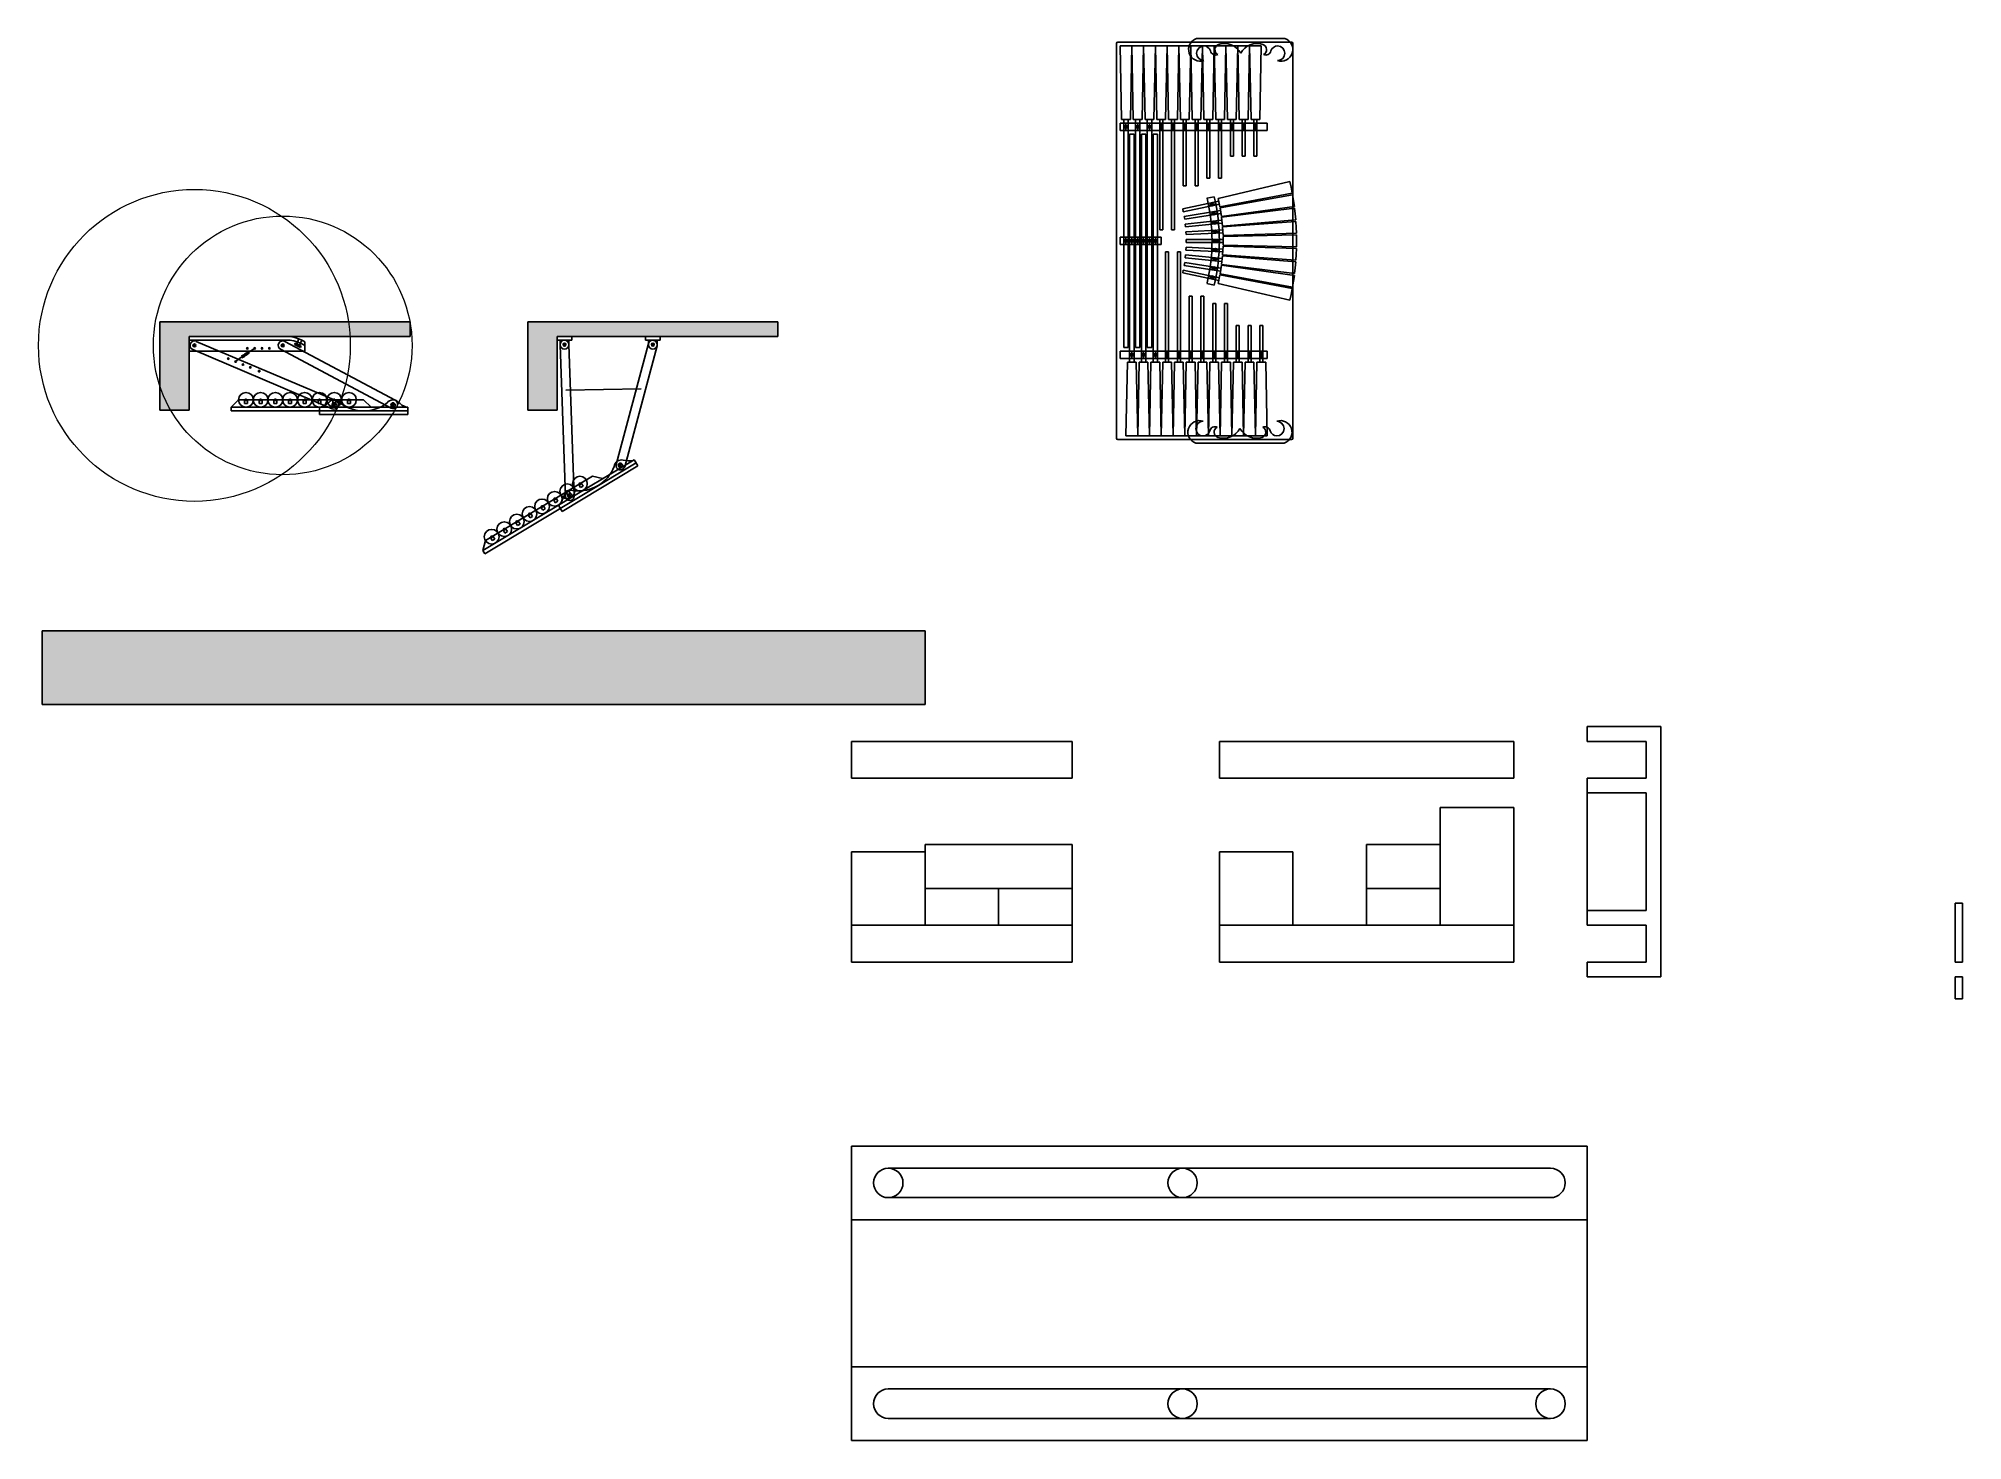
# Model space of a CAD drawing. Header units: millimetres. Extents: x -105 to 2510, y -1300 to 605.
import ezdxf

# ---------------------------------------------------------------- set-up
doc = ezdxf.new("R2010")
doc.units = ezdxf.units.MM
doc.layers.get('0').update_dxf_attribs({"linetype": 'CONTINUOUS', "lineweight": 0})
for name, color, linetype, lineweight in [('4LinkHinge', 7, 'CONTINUOUS', 25), ('Carriage', 7, 'CONTINUOUS', 25), ('Desk', 6, 'CONTINUOUS', 25), ('Dividers', 4, 'CONTINUOUS', 25), ('HingeFixings', 7, 'CONTINUOUS', 25), ('NeoMagnets', 3, 'CONTINUOUS', 25), ('noname', 2, 'CONTINUOUS', 25), ('Screwdrivers', 2, 'CONTINUOUS', 25), ('Spring', 7, 'CONTINUOUS', 25), ('Tray', 5, 'CONTINUOUS', 25)]:
    doc.layers.add(name, color=color, linetype=linetype, lineweight=lineweight)

msp = doc.modelspace()

# ---------------------------------------------------------------- hatches: boundary and pattern name
at = {"layer": 'Desk'}
h = msp.add_hatch(dxfattribs=at)
h.set_pattern_fill('ANSI31', color=256, style=0)
h.set_pattern_definition([(45, (0, 0), (-0.088388348, 0.088388348), [])])
edge = h.paths.add_edge_path()
edge.add_line((100, 200), (400, 200))
edge.add_line((400, 200), (400, 220))
edge.add_line((400, 220), (60, 220))
edge.add_line((60, 220), (60, 100))
edge.add_line((60, 100), (100, 100))
edge.add_line((100, 100), (100, 200))
edge.add_line((600, 200), (900, 200))
edge.add_line((900, 200), (900, 220))
edge.add_line((900, 220), (560, 220))
edge.add_line((560, 220), (560, 100))
edge.add_line((560, 100), (600, 100))
edge.add_line((600, 100), (600, 200))
edge.add_line((-100, -200), (1100, -200))
edge.add_line((1100, -200), (1100, -300))
edge.add_line((1100, -300), (-100, -300))
edge.add_line((-100, -300), (-100, -200))

# ---------------------------------------------------------------- linework, layer by layer
for centre, radius in [((107, 188), 211.9), ((227, 188), 175.8)]:
    msp.add_circle(centre, radius)
at = {"layer": '4LinkHinge'}
for p, q in [((299, 113), (109.3, 193.5)), ((379.9, 113.5), (229.8, 193.3)), ((604, 188.8), (611.2, -17.1)), ((623.2, -16.7), (616, 189.2)), ((724.2, 190.6), (680.2, 26.3)), ((691.8, 23.2), (735.8, 187.4)), ((104.7, 182.5), (294.3, 102)), ((224.2, 182.7), (374.3, 102.9))]:
    msp.add_line(p, q, dxfattribs=at)
for centre, radius in [((107, 188), 1), ((227, 188), 1), ((610, 189), 1), ((730, 189), 1), ((296.6, 107.5), 1), ((377.1, 108.2), 1), ((686, 25), 3), ((686, 24.8), 1), ((617.4, -16.2), 3), ((617.4, -16.2), 1)]:
    msp.add_circle(centre, radius, dxfattribs=at)
for centre, start, end in [((107, 188), 67, 247), ((227, 188), 62, 242), ((610, 189), 2, 182), ((730, 189), 345, 165), ((296.6, 107.5), 247, 67), ((377.1, 108.2), 242, 62), ((686, 24.8), 165, 345), ((617.2, -16.9), 182, 2)]:
    msp.add_arc(centre, 6, start, end, dxfattribs=at)
at = {"layer": 'Carriage'}
for p, q in [((1469, 605), (1589, 605)), ((277, 94), (277, 102)), ((397, 94), (277, 94)), ((397, 102), (397, 94)), ((1468, 55), (1588, 55)), ((705.7, 31), (709.8, 24.2)), ((709.8, 24.2), (607, -37.6)), ((607, -37.6), (602.9, -30.8)), ((2100, -330), (2000, -330)), ((2000, -330), (2000, -350)), ((2100, -670), (2100, -330)), ((1000, -400), (1000, -350)), ((1000, -350), (1300, -350)), ((1300, -350), (1300, -400)), ((1500, -400), (1500, -350)), ((1500, -350), (1900, -350)), ((1900, -350), (1900, -400)), ((2000, -350), (2080, -350)), ((2080, -350), (2080, -400)), ((1300, -400), (1000, -400)), ((1500, -400), (1900, -400)), ((2080, -400), (2000, -400)), ((2000, -400), (2000, -600)), ((2000, -400), (2000, -420)), ((1800, -470), (1800, -440)), ((1800, -440), (1900, -440)), ((1900, -440), (1900, -600)), ((2000, -420), (2080, -420)), ((2080, -420), (2080, -580)), ((1800, -470), (1800, -530)), ((1100, -490), (1300, -490)), ((1100, -550), (1100, -490)), ((1300, -490), (1300, -550)), ((1800, -490), (1700, -490)), ((1700, -490), (1700, -550)), ((1100, -500), (1000, -500)), ((1000, -500), (1000, -600)), ((1100, -600), (1100, -500)), ((1600, -500), (1500, -500)), ((1500, -500), (1500, -600)), ((1600, -500), (1600, -600)), ((1700, -600), (1700, -500)), ((1800, -600), (1800, -530)), ((1300, -550), (1100, -550)), ((1300, -550), (1200, -550)), ((1200, -550), (1200, -600)), ((1300, -600), (1300, -550)), ((1700, -550), (1800, -550)), ((1000, -650), (1000, -600)), ((1000, -600), (1300, -600)), ((1300, -600), (1300, -650)), ((1500, -600), (1900, -600)), ((1500, -650), (1500, -600)), ((1900, -600), (1800, -600)), ((1900, -600), (1900, -650)), ((2080, -580), (2000, -580)), ((2000, -600), (2080, -600)), ((2080, -600), (2080, -650)), ((1300, -650), (1000, -650)), ((1900, -650), (1500, -650)), ((2000, -650), (2000, -670)), ((2080, -650), (2000, -650)), ((2000, -670), (2100, -670))]:
    msp.add_line(p, q, dxfattribs=at)
for centre, radius in [((297, 107), 3), ((297, 107), 1), ((377, 107), 3), ((377, 107), 1), ((686, 25), 3), ((686, 25), 1), ((617.4, -16.2), 3), ((617.4, -16.2), 1)]:
    msp.add_circle(centre, radius, dxfattribs=at)
for centre, radius, start, end in [((1474, 590), 15.8, 108.4349, 288.4349), ((1584, 590), 15.8, 251.5651, 71.5651), ((1479, 585), 10, 90, 270), ((1478.2, 584.8), 10.3, 18.4349, 85.8151), ((1495.2, 590), 7.5, 195.2551, 291.6148), ((1501.7, 589.8), 7.73, 110.6318, 241.1969), ((1506.7, 572.7), 25.5, 28.9092, 107.488), ((1551.3, 572.7), 25.5, 72.512, 151.0908), ((1556.3, 589.8), 7.73, 298.8031, 69.3682), ((1562.8, 590), 7.5, 248.3852, 344.7449), ((1579.8, 584.8), 10.3, 94.1849, 161.5651), ((1579, 585), 10, 270, 90), ((268.2, 133.2), 31.1, 290.3764, 314.5659), ((297, 104), 10, 36.8699, 135), ((337, 151), 52, 232.0592, 307.9408), ((377, 104), 10, 45, 143.1301), ((405.8, 133.2), 31.1, 225.4341, 249.6236), ((279, 102), 2, 90, 180), ((395, 102), 2, 360, 90), ((1473, 70), 15.8, 71.5651, 251.5651), ((1478, 75), 10, 90, 270), ((1583, 70), 15.8, 288.4349, 108.4349), ((1578, 75), 10, 270, 90), ((1477.2, 75.2), 10.3, 274.1849, 341.5651), ((1494.2, 70), 7.5, 68.3852, 164.7449), ((1500.7, 70.2), 7.73, 118.8031, 249.3682), ((1505.7, 87.3), 25.5, 252.512, 331.0908), ((1550.3, 87.3), 25.5, 208.9092, 287.488), ((1555.3, 70.2), 7.73, 290.6318, 61.1969), ((1561.8, 70), 7.5, 15.2551, 111.6148), ((1578.8, 75.2), 10.3, 198.4349, 265.8151), ((687.5, 22.4), 10, 76, 174.1301), ((697.2, 62.3), 31.1, 256.4341, 280.6236), ((704, 30), 2, 31, 121), ((629, 42.2), 52, 263.0592, 338.9408), ((579.2, -8.6), 31.1, 321.3764, 345.5659), ((619, -18.8), 10, 67.8699, 166), ((604.6, -29.8), 2, 121, 211)]:
    msp.add_arc(centre, radius, start, end, dxfattribs=at)
at = {"layer": 'Desk'}
for p, q in [((60, 100), (60, 220)), ((60, 220), (400, 220)), ((400, 220), (400, 200)), ((560, 100), (560, 220)), ((560, 220), (900, 220)), ((900, 220), (900, 200)), ((100, 200), (400, 200)), ((100, 200), (100, 100)), ((600, 200), (900, 200)), ((600, 200), (600, 100)), ((100, 100), (60, 100)), ((600, 100), (560, 100)), ((-100, -200), (1100, -200)), ((-100, -200), (-100, -300)), ((1100, -300), (1100, -200)), ((-100, -300), (1100, -300))]:
    msp.add_line(p, q, dxfattribs=at)
at = {"layer": 'Dividers'}
for p, q in [((1365, 490), (1365, 480)), ((1365, 490), (1365, 480)), ((1365, 490), (1565, 490)), ((1565, 480), (1365, 480)), ((1373, 490), (1373, 480)), ((1389, 490), (1389, 480)), ((1405, 490), (1405, 480)), ((1421, 490), (1421, 480)), ((1437, 490), (1437, 480)), ((1453, 490), (1453, 480)), ((1469, 490), (1469, 480)), ((1485, 490), (1485, 480)), ((1501, 490), (1501, 480)), ((1517, 490), (1517, 480)), ((1533, 490), (1533, 480)), ((1549, 490), (1549, 480)), ((1565, 490), (1565, 480)), ((1493, 390), (1483, 388)), ((1485.2, 378.6), (1495, 380.5)), ((1487.3, 366.5), (1497.2, 368)), ((1488.8, 354.4), (1498.8, 355.4)), ((1489.7, 342.2), (1499.7, 342.7)), ((1365, 335), (1365, 325)), ((1365, 335), (1421, 335)), ((1421, 325), (1365, 325)), ((1373, 335), (1373, 325)), ((1381, 335), (1381, 325)), ((1389, 335), (1389, 325)), ((1397, 335), (1397, 325)), ((1405, 335), (1405, 325)), ((1413, 335), (1413, 325)), ((1421, 335), (1421, 325)), ((1489.7, 317.8), (1499.7, 317.3)), ((1490, 330), (1500, 330)), ((1487.3, 293.5), (1497.2, 292)), ((1488.8, 305.6), (1498.8, 304.6)), ((1493, 270), (1483, 272)), ((1485.2, 281.4), (1495, 279.5)), ((1365, 180), (1365, 170)), ((1565, 180), (1365, 180)), ((1365, 170), (1565, 170)), ((1381, 180), (1381, 170)), ((1397, 180), (1397, 170)), ((1413, 180), (1413, 170)), ((1429, 180), (1429, 170)), ((1445, 180), (1445, 170)), ((1461, 180), (1461, 170)), ((1477, 180), (1477, 170)), ((1493, 180), (1493, 170)), ((1509, 180), (1509, 170)), ((1525, 180), (1525, 170)), ((1541, 180), (1541, 170)), ((1557, 180), (1557, 170)), ((1565, 180), (1565, 170)), ((1565, 180), (1565, 170))]:
    msp.add_line(p, q, dxfattribs=at)
for radius, start, end in [(250, 346.7989, 13.3713), (260, 346.6585, 13.3415), (250, 346.5756, 346.7989)]:
    msp.add_arc((1240, 330), radius, start, end, dxfattribs=at)
at = {"layer": 'HingeFixings'}
for p, q in [((100, 195), (100, 200)), ((100, 200), (120, 200)), ((117, 195), (100, 195)), ((100, 195), (100, 183)), ((117, 195), (217, 195)), ((120, 200), (217, 200)), ((237, 200), (217, 200)), ((217, 195), (237, 195)), ((243, 189), (244, 191)), ((251, 185), (243, 189)), ((244, 191), (246, 190)), ((246, 190), (249, 197)), ((246, 190), (250, 188)), ((253, 195), (250, 188)), ((250, 188), (252, 187)), ((252, 187), (251, 185)), ((257, 193), (257, 188)), ((257, 188), (257, 183)), ((600, 200), (600, 195)), ((620, 200), (600, 200)), ((600, 195), (620, 195)), ((604, 195), (604, 189)), ((616, 195), (616, 189)), ((620, 195), (620, 200)), ((720, 200), (720, 195)), ((740, 200), (720, 200)), ((720, 195), (740, 195)), ((724, 195), (724, 189)), ((736, 195), (736, 189)), ((740, 195), (740, 200)), ((100, 182), (100, 183)), ((100, 180), (100, 182)), ((100, 180), (257, 180)), ((257, 180), (257, 183))]:
    msp.add_line(p, q, dxfattribs=at)
for centre, radius in [((107, 188), 2), ((107, 188), 1), ((227, 188), 2), ((227, 188), 1), ((610, 189), 2), ((610, 189), 1), ((730, 189), 2), ((730, 189), 1)]:
    msp.add_circle(centre, radius, dxfattribs=at)
for centre, radius, start, end in [((231.2, 151.5), 48.8, 58.1811, 83.2388), ((231.2, 146.5), 48.8, 58.1811, 83.2388), ((610, 189), 6, 180, 0), ((730, 189), 6, 180, 0)]:
    msp.add_arc(centre, radius, start, end, dxfattribs=at)
at = {"layer": 'NeoMagnets'}
for p, q in [((175, 113), (175, 109)), ((179, 113), (175, 113)), ((175, 109), (179, 109)), ((179, 109), (179, 113)), ((195, 113), (195, 109)), ((199, 113), (195, 113)), ((195, 109), (199, 109)), ((199, 109), (199, 113)), ((215, 113), (215, 109)), ((219, 113), (215, 113)), ((215, 109), (219, 109)), ((219, 109), (219, 113)), ((235, 113), (235, 109)), ((239, 113), (235, 113)), ((235, 109), (239, 109)), ((239, 109), (239, 113)), ((255, 113), (255, 109)), ((259, 113), (255, 113)), ((255, 109), (259, 109)), ((259, 109), (259, 113)), ((275, 113), (275, 109)), ((279, 113), (275, 113)), ((275, 109), (279, 109)), ((279, 109), (279, 113)), ((295, 113), (295, 109)), ((299, 113), (295, 113)), ((295, 109), (299, 109)), ((299, 109), (299, 113)), ((315, 113), (315, 109)), ((319, 113), (315, 113)), ((315, 109), (319, 109)), ((319, 109), (319, 113)), ((633.2, 0.3), (629.8, -1.8)), ((635.3, -3.2), (633.2, 0.3)), ((598.9, -20.3), (595.5, -22.4)), ((595.5, -22.4), (597.5, -25.8)), ((597.5, -25.8), (601, -23.8)), ((601, -23.8), (598.9, -20.3)), ((616.1, -10), (612.6, -12.1)), ((612.6, -12.1), (614.7, -15.5)), ((614.7, -15.5), (618.1, -13.5)), ((618.1, -13.5), (616.1, -10)), ((629.8, -1.8), (631.8, -5.2)), ((631.8, -5.2), (635.3, -3.2)), ((547.5, -51.2), (544, -53.3)), ((549.5, -54.7), (547.5, -51.2)), ((564.6, -40.9), (561.2, -43)), ((561.2, -43), (563.3, -46.4)), ((563.3, -46.4), (566.7, -44.4)), ((566.7, -44.4), (564.6, -40.9)), ((581.8, -30.6), (578.3, -32.7)), ((578.3, -32.7), (580.4, -36.1)), ((580.4, -36.1), (583.8, -34.1)), ((583.8, -34.1), (581.8, -30.6)), ((513.2, -71.8), (509.8, -73.9)), ((509.8, -73.9), (511.8, -77.3)), ((511.8, -77.3), (515.3, -75.3)), ((515.3, -75.3), (513.2, -71.8)), ((530.3, -61.5), (526.9, -63.6)), ((526.9, -63.6), (529, -67)), ((529, -67), (532.4, -65)), ((532.4, -65), (530.3, -61.5)), ((544, -53.3), (546.1, -56.7)), ((546.1, -56.7), (549.5, -54.7))]:
    msp.add_line(p, q, dxfattribs=at)
for centre in [(1373, 485), (1389, 485), (1405, 485), (1421, 485), (1437, 485), (1453, 485), (1469, 485), (1485, 485), (1501, 485), (1517, 485), (1533, 485), (1549, 485), (1490.1, 379.5), (1490.1, 379.5), (1490.1, 379.5), (1490.1, 379.5), (1490.1, 379.5), (1492.3, 367.3), (1492.3, 367.3), (1492.3, 367.3), (1492.3, 367.3), (1492.3, 367.3), (1493.8, 354.9), (1493.8, 354.9), (1493.8, 354.9), (1493.8, 354.9), (1493.8, 354.9), (1494.7, 342.5), (1494.7, 342.5), (1494.7, 342.5), (1494.7, 342.5), (1494.7, 342.5), (1373, 330), (1381, 330), (1389, 330), (1397, 330), (1405, 330), (1413, 330), (1494.7, 317.5), (1494.7, 317.5), (1494.7, 317.5), (1494.7, 317.5), (1494.7, 317.5), (1495, 330), (1495, 330), (1495, 330), (1495, 330), (1495, 330), (1492.3, 292.7), (1492.3, 292.7), (1492.3, 292.7), (1492.3, 292.7), (1492.3, 292.7), (1493.8, 305.1), (1493.8, 305.1), (1493.8, 305.1), (1493.8, 305.1), (1493.8, 305.1), (1490.1, 280.5), (1490.1, 280.5), (1490.1, 280.5), (1490.1, 280.5), (1490.1, 280.5), (1381, 175), (1397, 175), (1413, 175), (1429, 175), (1445, 175), (1461, 175), (1477, 175), (1493, 175), (1509, 175), (1525, 175), (1541, 175), (1557, 175)]:
    msp.add_circle(centre, 2, dxfattribs=at)
at = {"layer": 'noname'}
for p, q in [((1000, -900), (1000, -1300)), ((2000, -900), (1000, -900)), ((1000, -900), (1000, -1300)), ((2000, -1300), (2000, -900)), ((1050, -930), (1950, -930)), ((1950, -970), (1050, -970)), ((1050, -1230), (1950, -1230)), ((1950, -1270), (1050, -1270)), ((1000, -1300), (2000, -1300))]:
    msp.add_line(p, q, dxfattribs=at)
for centre, start, end in [((1050, -950), 90, 270), ((1950, -950), 270, 90), ((1050, -1250), 90, 270), ((1950, -1250), 270, 90)]:
    msp.add_arc(centre, 20, start, end, dxfattribs=at)
at = {"layer": 'Screwdrivers'}
for p, q in [((1373, 595), (1365, 595)), ((1365, 595), (1367, 495)), ((1381, 595), (1373, 595)), ((1379, 495), (1381, 595)), ((1389, 595), (1381, 595)), ((1389, 595), (1381, 595)), ((1381, 595), (1383, 495)), ((1397, 595), (1389, 595)), ((1397, 595), (1389, 595)), ((1395, 495), (1397, 595)), ((1405, 595), (1397, 595)), ((1405, 595), (1397, 595)), ((1397, 595), (1399, 495)), ((1413, 595), (1405, 595)), ((1413, 595), (1405, 595)), ((1411, 495), (1413, 595)), ((1421, 595), (1413, 595)), ((1421, 595), (1413, 595)), ((1413, 595), (1415, 495)), ((1429, 595), (1421, 595)), ((1429, 595), (1421, 595)), ((1427, 495), (1429, 595)), ((1437, 595), (1429, 595)), ((1437, 595), (1429, 595)), ((1429, 595), (1431, 495)), ((1445, 595), (1437, 595)), ((1445, 595), (1437, 595)), ((1443, 495), (1445, 595)), ((1453, 595), (1445, 595)), ((1453, 595), (1445, 595)), ((1445, 595), (1447, 495)), ((1461, 595), (1453, 595)), ((1461, 595), (1453, 595)), ((1459, 495), (1461, 595)), ((1469, 595), (1461, 595)), ((1469, 595), (1461, 595)), ((1461, 595), (1463, 495)), ((1477, 595), (1469, 595)), ((1477, 595), (1469, 595)), ((1475, 495), (1477, 595)), ((1485, 595), (1477, 595)), ((1485, 595), (1477, 595)), ((1477, 595), (1479, 495)), ((1493, 595), (1485, 595)), ((1493, 595), (1485, 595)), ((1491, 495), (1493, 595)), ((1501, 595), (1493, 595)), ((1501, 595), (1493, 595)), ((1493, 595), (1495, 495)), ((1509, 595), (1501, 595)), ((1509, 595), (1501, 595)), ((1507, 495), (1509, 595)), ((1517, 595), (1509, 595)), ((1517, 595), (1509, 595)), ((1509, 595), (1511, 495)), ((1525, 595), (1517, 595)), ((1525, 595), (1517, 595)), ((1523, 495), (1525, 595)), ((1533, 595), (1525, 595)), ((1533, 595), (1525, 595)), ((1525, 595), (1527, 495)), ((1541, 595), (1533, 595)), ((1541, 595), (1533, 595)), ((1539, 495), (1541, 595)), ((1549, 595), (1541, 595)), ((1549, 595), (1541, 595)), ((1541, 595), (1543, 495)), ((1557, 595), (1549, 595)), ((1557, 595), (1549, 595)), ((1555, 495), (1557, 595)), ((1367, 495), (1379, 495)), ((1370, 185), (1370, 495)), ((1376, 495), (1376, 185)), ((1384, 475), (1378, 475)), ((1378, 475), (1378, 165)), ((1383, 495), (1395, 495)), ((1384, 165), (1384, 475)), ((1386, 185), (1386, 495)), ((1392, 495), (1392, 185)), ((1400, 475), (1394, 475)), ((1394, 475), (1394, 165)), ((1399, 495), (1411, 495)), ((1400, 165), (1400, 475)), ((1402, 185), (1402, 495)), ((1408, 495), (1408, 185)), ((1416, 475), (1410, 475)), ((1410, 475), (1410, 165)), ((1415, 495), (1427, 495)), ((1416, 165), (1416, 475)), ((1419, 345), (1419, 495)), ((1423, 495), (1423, 345)), ((1431, 495), (1443, 495)), ((1435, 345), (1435, 495)), ((1439, 495), (1439, 345)), ((1447, 495), (1459, 495)), ((1451, 495), (1451, 405)), ((1455, 405), (1455, 495)), ((1463, 495), (1475, 495)), ((1467, 495), (1467, 405)), ((1471, 405), (1471, 495)), ((1479, 495), (1491, 495)), ((1483, 495), (1483, 415)), ((1487, 415), (1487, 495)), ((1495, 495), (1507, 495)), ((1499, 495), (1499, 415)), ((1503, 415), (1503, 495)), ((1511, 495), (1523, 495)), ((1515, 495), (1515, 445)), ((1519, 445), (1519, 495)), ((1527, 495), (1539, 495)), ((1531, 495), (1531, 445)), ((1535, 445), (1535, 495)), ((1543, 495), (1555, 495)), ((1547, 495), (1547, 445)), ((1551, 445), (1551, 495)), ((1515, 445), (1519, 445)), ((1531, 445), (1535, 445)), ((1547, 445), (1551, 445)), ((1451, 405), (1455, 405)), ((1467, 405), (1471, 405)), ((1483, 415), (1487, 415)), ((1595.7, 410.6), (1498.3, 387.8)), ((1499, 415), (1503, 415)), ((1500.8, 376.1), (1599, 394.9)), ((1599.4, 392.7), (1501, 375)), ((1597.4, 402.8), (1595.7, 410.6)), ((1597.4, 402.8), (1595.7, 410.6)), ((1599, 394.9), (1597.4, 402.8)), ((1599, 394.9), (1597.4, 402.8)), ((1600.7, 384.8), (1599.4, 392.7)), ((1600.7, 384.8), (1599.4, 392.7)), ((1499.1, 383.9), (1450.2, 373.5)), ((1450.2, 373.5), (1451, 369.6)), ((1451, 369.6), (1500, 380)), ((1501.6, 371.1), (1452.2, 363.3)), ((1452.9, 359.3), (1502.2, 367.1)), ((1498.3, 387.8), (1500.8, 376.1)), ((1501, 375), (1502.9, 363.2)), ((1502.9, 363.2), (1601.9, 376.9)), ((1602.2, 374.5), (1503, 362.1)), ((1601.9, 376.9), (1600.7, 384.8)), ((1601.9, 376.9), (1600.7, 384.8)), ((1603.1, 366.6), (1602.2, 374.5)), ((1603.1, 366.6), (1602.2, 374.5)), ((1603.9, 358.6), (1603.1, 366.6)), ((1603.9, 358.6), (1603.1, 366.6)), ((1423, 345), (1419, 345)), ((1439, 345), (1435, 345)), ((1452.2, 363.3), (1452.9, 359.3)), ((1503.4, 358.1), (1453.7, 352.9)), ((1453.7, 352.9), (1454.1, 348.9)), ((1454.1, 348.9), (1503.8, 354.1)), ((1504.6, 345.1), (1454.6, 342.5)), ((1454.6, 342.5), (1454.8, 338.5)), ((1454.8, 338.5), (1504.8, 341.1)), ((1503, 362.1), (1504.3, 350.2)), ((1504.3, 350.2), (1603.9, 358.6)), ((1604.1, 356.3), (1504.3, 349.1)), ((1504.3, 349.1), (1505, 337.1)), ((1505, 337.1), (1604.9, 340.3)), ((1604.5, 348.3), (1604.1, 356.3)), ((1604.5, 348.3), (1604.1, 356.3)), ((1604.9, 340.3), (1604.5, 348.3)), ((1604.9, 340.3), (1604.5, 348.3)), ((1431, 315), (1427, 315)), ((1427, 315), (1427, 165)), ((1431, 165), (1431, 315)), ((1447, 315), (1443, 315)), ((1443, 315), (1443, 165)), ((1447, 165), (1447, 315)), ((1454.8, 321.5), (1454.6, 317.5)), ((1454.6, 317.5), (1504.6, 314.9)), ((1504.8, 318.9), (1454.8, 321.5)), ((1505, 332), (1455, 332)), ((1455, 332), (1455, 328)), ((1455, 328), (1505, 328)), ((1505, 322.9), (1504.3, 310.9)), ((1605, 338), (1505, 336)), ((1505, 336), (1505, 324)), ((1505, 324), (1605, 322)), ((1604.9, 319.7), (1505, 322.9)), ((1604.5, 311.7), (1604.9, 319.7)), ((1604.5, 311.7), (1604.9, 319.7)), ((1605, 330), (1605, 338)), ((1605, 330), (1605, 338)), ((1605, 322), (1605, 330)), ((1605, 322), (1605, 330)), ((1451, 290.4), (1450.2, 286.5)), ((1500, 280), (1451, 290.4)), ((1452.9, 300.7), (1452.2, 296.7)), ((1452.2, 296.7), (1501.6, 288.9)), ((1502.2, 292.9), (1452.9, 300.7)), ((1454.1, 311.1), (1453.7, 307.1)), ((1453.7, 307.1), (1503.4, 301.9)), ((1503.8, 305.9), (1454.1, 311.1)), ((1502.9, 296.8), (1501, 285)), ((1601.9, 283.1), (1502.9, 296.8)), ((1504.3, 309.8), (1503, 297.9)), ((1503, 297.9), (1602.2, 285.5)), ((1504.3, 310.9), (1604.1, 303.7)), ((1603.9, 301.4), (1504.3, 309.8)), ((1602.2, 285.5), (1603.1, 293.4)), ((1602.2, 285.5), (1603.1, 293.4)), ((1603.1, 293.4), (1603.9, 301.4)), ((1603.1, 293.4), (1603.9, 301.4)), ((1604.1, 303.7), (1604.5, 311.7)), ((1604.1, 303.7), (1604.5, 311.7)), ((1450.2, 286.5), (1499.1, 276.1)), ((1500.8, 283.9), (1498.3, 272.2)), ((1498.3, 272.2), (1595.7, 249.4)), ((1599, 265.1), (1500.8, 283.9)), ((1501, 285), (1599.4, 267.3)), ((1597.4, 257.2), (1599, 265.1)), ((1597.4, 257.2), (1599, 265.1)), ((1599.4, 267.3), (1600.7, 275.2)), ((1599.4, 267.3), (1600.7, 275.2)), ((1600.7, 275.2), (1601.9, 283.1)), ((1600.7, 275.2), (1601.9, 283.1)), ((1459, 165), (1459, 255)), ((1459, 255), (1463, 255)), ((1463, 255), (1463, 165)), ((1475, 165), (1475, 255)), ((1475, 255), (1479, 255)), ((1479, 255), (1479, 165)), ((1491, 165), (1491, 245)), ((1491, 245), (1495, 245)), ((1495, 245), (1495, 165)), ((1507, 165), (1507, 245)), ((1507, 245), (1511, 245)), ((1511, 245), (1511, 165)), ((1595.7, 249.4), (1597.4, 257.2)), ((1595.7, 249.4), (1597.4, 257.2)), ((1523, 165), (1523, 215)), ((1523, 215), (1527, 215)), ((1527, 215), (1527, 165)), ((1539, 165), (1539, 215)), ((1539, 215), (1543, 215)), ((1543, 215), (1543, 165)), ((1555, 165), (1555, 215)), ((1555, 215), (1559, 215)), ((1559, 215), (1559, 165)), ((1376, 185), (1370, 185)), ((1392, 185), (1386, 185)), ((1408, 185), (1402, 185)), ((1373, 65), (1375, 165)), ((1375, 165), (1387, 165)), ((1387, 165), (1389, 65)), ((1389, 65), (1391, 165)), ((1391, 165), (1403, 165)), ((1403, 165), (1405, 65)), ((1405, 65), (1407, 165)), ((1407, 165), (1419, 165)), ((1419, 165), (1421, 65)), ((1421, 65), (1423, 165)), ((1423, 165), (1435, 165)), ((1435, 165), (1437, 65)), ((1437, 65), (1439, 165)), ((1439, 165), (1451, 165)), ((1451, 165), (1453, 65)), ((1453, 65), (1455, 165)), ((1455, 165), (1467, 165)), ((1467, 165), (1469, 65)), ((1469, 65), (1471, 165)), ((1471, 165), (1483, 165)), ((1483, 165), (1485, 65)), ((1485, 65), (1487, 165)), ((1487, 165), (1499, 165)), ((1499, 165), (1501, 65)), ((1501, 65), (1503, 165)), ((1503, 165), (1515, 165)), ((1515, 165), (1517, 65)), ((1517, 65), (1519, 165)), ((1519, 165), (1531, 165)), ((1531, 165), (1533, 65)), ((1533, 65), (1535, 165)), ((1535, 165), (1547, 165)), ((1547, 165), (1549, 65)), ((1549, 65), (1551, 165)), ((1551, 165), (1563, 165)), ((1563, 165), (1565, 65)), ((1381, 65), (1373, 65)), ((1389, 65), (1381, 65)), ((1397, 65), (1389, 65)), ((1397, 65), (1389, 65)), ((1405, 65), (1397, 65)), ((1405, 65), (1397, 65)), ((1413, 65), (1405, 65)), ((1413, 65), (1405, 65)), ((1421, 65), (1413, 65)), ((1421, 65), (1413, 65)), ((1429, 65), (1421, 65)), ((1429, 65), (1421, 65)), ((1437, 65), (1429, 65)), ((1437, 65), (1429, 65)), ((1445, 65), (1437, 65)), ((1445, 65), (1437, 65)), ((1453, 65), (1445, 65)), ((1453, 65), (1445, 65)), ((1461, 65), (1453, 65)), ((1461, 65), (1453, 65)), ((1469, 65), (1461, 65)), ((1469, 65), (1461, 65)), ((1477, 65), (1469, 65)), ((1477, 65), (1469, 65)), ((1485, 65), (1477, 65)), ((1485, 65), (1477, 65)), ((1493, 65), (1485, 65)), ((1493, 65), (1485, 65)), ((1501, 65), (1493, 65)), ((1501, 65), (1493, 65)), ((1509, 65), (1501, 65)), ((1509, 65), (1501, 65)), ((1517, 65), (1509, 65)), ((1517, 65), (1509, 65)), ((1525, 65), (1517, 65)), ((1525, 65), (1517, 65)), ((1533, 65), (1525, 65)), ((1533, 65), (1525, 65)), ((1541, 65), (1533, 65)), ((1541, 65), (1533, 65)), ((1549, 65), (1541, 65)), ((1549, 65), (1541, 65)), ((1557, 65), (1549, 65)), ((1557, 65), (1549, 65)), ((1565, 65), (1557, 65)), ((1565, 65), (1557, 65))]:
    msp.add_line(p, q, dxfattribs=at)
for centre, radius in [((177, 114), 10), ((177, 114), 1), ((197, 114), 10), ((197, 114), 1), ((217, 114), 10), ((217, 114), 1), ((237, 114), 10), ((237, 114), 1), ((257, 114), 10), ((257, 114), 1), ((277, 114), 10), ((277, 114), 1), ((297, 114), 10), ((297, 114), 1), ((317, 114), 10), ((317, 114), 1), ((631, 0.1), 10), ((631, 0.1), 1), ((579.5, -30.8), 10), ((596.7, -20.5), 10), ((596.7, -20.5), 1), ((613.8, -10.2), 10), ((613.8, -10.2), 1), ((528.1, -61.7), 10), ((545.2, -51.4), 10), ((545.2, -51.4), 1), ((562.4, -41.1), 10), ((562.4, -41.1), 1), ((579.5, -30.8), 1), ((511, -72), 10), ((511, -72), 1), ((528.1, -61.7), 1)]:
    msp.add_circle(centre, radius, dxfattribs=at)
at = {"layer": 'Spring'}
for p, q in [((189, 184), (180.7, 178.4)), ((163.3, 166.7), (171.6, 172.3)), ((172.7, 170.6), (171.3, 174.5)), ((171.3, 174.5), (173.5, 171.2)), ((171.6, 172.3), (172.7, 170.6)), ((173.5, 171.2), (172.1, 175)), ((172.1, 175), (174.4, 171.7)), ((174.4, 171.7), (173, 175.6)), ((173, 175.6), (175.2, 172.3)), ((175.2, 172.3), (173.8, 176.2)), ((173.8, 176.2), (176, 172.8)), ((176, 172.8), (174.6, 176.7)), ((174.6, 176.7), (176.9, 173.4)), ((176.9, 173.4), (175.4, 177.3)), ((175.4, 177.3), (177.7, 174)), ((177.7, 174), (176.3, 177.8)), ((176.3, 177.8), (178.5, 174.5)), ((178.5, 174.5), (177.1, 178.4)), ((177.1, 178.4), (179.3, 175.1)), ((179.3, 175.1), (177.9, 178.9)), ((177.9, 178.9), (180.2, 175.6)), ((180.2, 175.6), (178.8, 179.5)), ((178.8, 179.5), (181, 176.2)), ((181, 176.2), (179.6, 180.1)), ((179.6, 180.1), (180.7, 178.4)), ((612, 127), (714, 129))]:
    msp.add_line(p, q, dxfattribs=at)
for centre in [(179, 184), (189, 184), (199, 184), (209, 184), (153, 170), (163, 166), (173, 162), (183, 158), (195, 153)]:
    msp.add_circle(centre, 1, dxfattribs=at)
at = {"layer": 'Tray'}
for p, q in [((1360, 598), (1360, 62)), ((1362, 600), (1598, 600)), ((1600, 62), (1600, 598)), ((1360, 460), (1360, 470)), ((167, 114), (157, 104)), ((167, 114), (337, 114)), ((337, 114), (347, 104)), ((337, 109), (337, 109)), ((157, 99), (157, 104)), ((157, 104), (397, 104)), ((397, 99), (157, 99)), ((397, 99), (397, 104)), ((1362, 60), (1598, 60)), ((499, -90.9), (704.7, 32.7)), ((707.3, 28.4), (501.5, -95.2)), ((707.3, 28.4), (704.7, 32.7)), ((502.4, -77.2), (648.1, 10.4)), ((648.1, 10.4), (661.8, 7)), ((650.7, 6.1), (650.7, 6.1)), ((502.4, -77.2), (499, -90.9)), ((501.5, -95.2), (499, -90.9)), ((2510, -570), (2500, -570)), ((2500, -570), (2500, -650)), ((2510, -650), (2510, -570)), ((2500, -650), (2510, -650)), ((2510, -670), (2500, -670)), ((2500, -670), (2500, -700)), ((2510, -700), (2510, -670)), ((2510, -700), (2500, -700)), ((1000, -1000), (1000, -900)), ((1000, -900), (2000, -900)), ((2000, -900), (2000, -1000)), ((2000, -1000), (1000, -1000)), ((1000, -1200), (2000, -1200)), ((1000, -1300), (1000, -1200)), ((2000, -1200), (2000, -1300)), ((2000, -1300), (1000, -1300))]:
    msp.add_line(p, q, dxfattribs=at)
for centre in [(1050, -950), (1450, -950), (1450, -1250), (1950, -1250)]:
    msp.add_circle(centre, 20, dxfattribs=at)
for centre, start, end in [((1362, 598), 90, 180), ((1598, 598), 0, 90), ((1362, 62), 180, 270), ((1598, 62), 270, 0)]:
    msp.add_arc(centre, 2, start, end, dxfattribs=at)

doc.saveas('drawing.dxf')
